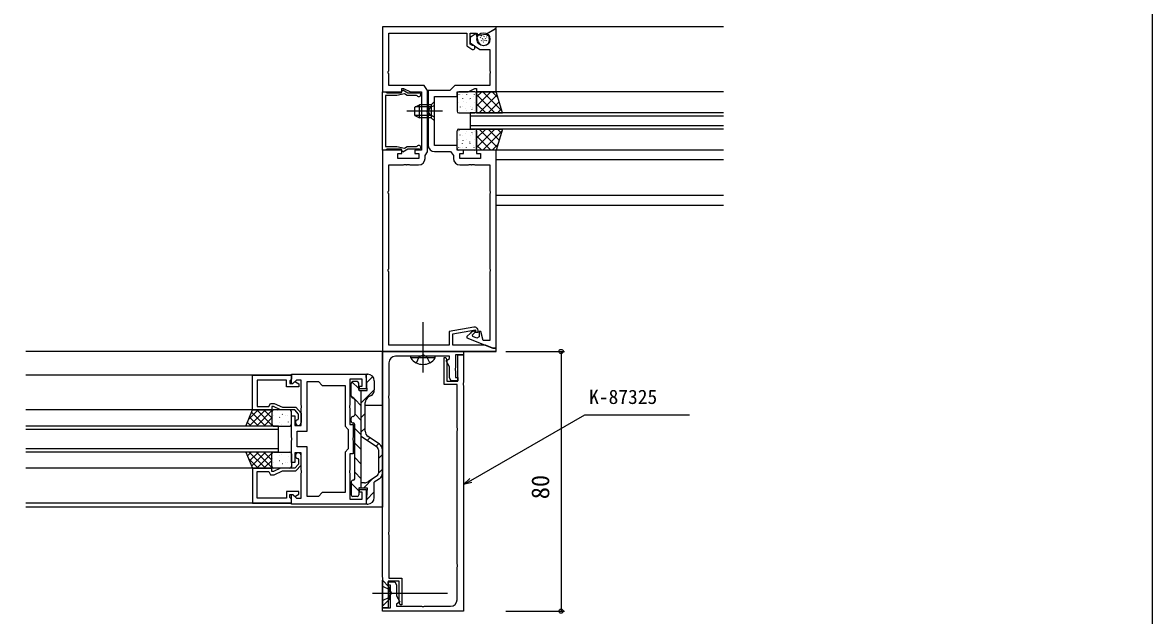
# Model space of a CAD drawing. Units: millimetres, scale not verified. Extents: x -437 to 438, y -681 to 679.
# Drawn here: x 90.6 to 438.3, y -503.5 to -320.9 of the extents above; entities that cross this region are included whole.
import ezdxf
from ezdxf.enums import TextEntityAlignment as Align

# ---------------------------------------------------------------- set-up
doc = ezdxf.new("R2010")
doc.units = ezdxf.units.MM
doc.header["$LTSCALE"] = 4
for name, color, linetype in [('0-2_YKK_11', 7, 'Continuous'), ('0-4_YKK_12', 2, 'Continuous'), ('0-5_YKK_13', 4, 'Continuous'), ('0-7_YKK_D', 6, 'Continuous'), ('0-8_YKK_ZWAK', 7, 'Continuous')]:
    doc.layers.add(name, color=color, linetype=linetype)
doc.styles.add('ＭＳ ゴシック', font='')
doc.styles.get('ＭＳ ゴシック').set_extended_font_data('MS Gothic')

msp = doc.modelspace()

# ---------------------------------------------------------------- linework, layer by layer
at = {"layer": '0-2_YKK_11'}
for points in [[(229.017, -327.914), (228.783, -327.866), (228.3, -327.527), (228.3, -324.13), (230.251, -324.13), (230.8, -324.784), (233.2, -324.49), (236.3, -322.7), (236.3, -322.2), (201.3, -322.2), (201.3, -342.2), (207.3, -342.2), (207.3, -341.2), (207.8, -341.2), (209.945, -342.2), (213.3, -342.2), (213.3, -360.2), (211.3, -360.2), (211.3, -361.2), (212.5, -361.2), (212.5, -362.8), (206.1, -362.8), (206.1, -361.2), (207.3, -361.2), (207.3, -360.2), (201.3, -360.2)], [(236.3, -421.2), (236.3, -360.2), (230.3, -360.2), (230.3, -361.2), (231.5, -361.2), (231.5, -362.8), (225.1, -362.8), (225.1, -361.2), (226.3, -361.2), (226.3, -360.2), (224.3, -360.2), (224.3, -358.7), (217.3, -358.7), (217.3, -343.7), (224.3, -343.7), (224.3, -342.2), (227.655, -342.2), (229.8, -341.2), (230.3, -341.2), (230.3, -342.2), (236.3, -342.2), (236.3, -322.931), (236.1, -322.815), (233.351, -324.403), (233.351, -324.634), (233.991, -325.003), (234.19, -325.747)], [(214.43, -362.73), (214.43, -361.872), (215.23, -360.73), (215.23, -348.658), (215.11, -348.475), (215.11, -347.925), (215.23, -347.742), (215.23, -341.77), (214.18, -340.27), (203.23, -340.27), (203.23, -336.658), (203.11, -336.475), (203.11, -335.925), (203.23, -335.742), (203.23, -324.13), (227.3, -324.13), (227.3, -328.048), (228.777, -329.082)], [(230.81, -326.653), (230.153, -324.202), (228.3, -325.5), (228.3, -327.099), (231.3, -329.2), (234.37, -329.2), (234.37, -335.742), (234.49, -335.925), (234.49, -336.475), (234.37, -336.658), (234.37, -340.27), (223.6, -340.27), (222.1, -341.77), (215.37, -341.77), (215.37, -347.742), (215.49, -347.925), (215.49, -348.475), (215.37, -348.658), (215.37, -358.63)], [(201.3, -360.15), (201.3, -342.25), (202.3, -342.25), (202.473, -342.35), (202.733, -342.5), (207.05, -342.5), (207.575, -341.59), (209.151, -342.5), (212.5, -342.5)], [(212.001, -343.433), (211.752, -343.3), (208.937, -343.3), (208.119, -342.828), (205.767, -343.3), (202.3, -343.3), (202.3, -359.1), (205.767, -359.1), (208.119, -359.572), (208.937, -359.1), (211.752, -359.1), (212.001, -358.966)], [(212.5, -359.9), (209.151, -359.9), (207.575, -360.81), (207.05, -359.9), (202.733, -359.9), (202.473, -360.05), (202.3, -360.15), (201.3, -360.15)], [(201.3, -360.2), (201.3, -422.2), (236.3, -422.2), (236.3, -421.2), (235.3, -421.2), (232.998, -420.27), (223, -420.27), (223, -416.759), (230, -415.525), (230, -416.3), (230.8, -416.3), (230.8, -415.9)], [(217.37, -360.63), (222.3, -360.63), (223.17, -361.872), (223.17, -362.73)], [(229.392, -414.718), (221.9, -416.039), (221.9, -420.27), (203.23, -420.27), (203.23, -397.658), (203.11, -397.475), (203.11, -396.925), (203.23, -396.742), (203.23, -373.658), (203.11, -373.475), (203.11, -372.925), (203.23, -372.742), (203.23, -364.73), (207.842, -364.73), (208.025, -364.61), (208.575, -364.61), (208.758, -364.73), (208.842, -364.73), (209.025, -364.61), (209.575, -364.61), (209.758, -364.73), (212.43, -364.73)], [(225.17, -364.73), (227.842, -364.73), (228.025, -364.61), (228.575, -364.61), (228.758, -364.73), (228.842, -364.73), (229.025, -364.61), (229.575, -364.61), (229.758, -364.73), (234.37, -364.73), (234.37, -372.742), (234.49, -372.925), (234.49, -373.475), (234.37, -373.658), (234.37, -396.742), (234.49, -396.925), (234.49, -397.475), (234.37, -397.658), (234.37, -418.8), (232.35, -418.8), (231.6, -416), (231.1, -416), (231.1, -417.664), (230.395, -418.139), (229.164, -417.642), (229.057, -417.116), (229.876, -416.297), (229.645, -415.801), (228.941, -416.13)], [(228.372, -416.528), (227.3, -417.6), (227.3, -417.968), (235.3, -421.2), (236.3, -421.2)], [(201.3, -491.742), (201.3, -422.2), (226.3, -422.2), (226.3, -423.2), (223.8, -423.2), (223.8, -427.242), (223.68, -427.425), (223.68, -427.975), (223.8, -428.158), (223.8, -430.2), (224.5, -430.2), (224.5, -431.2), (222.5, -431.2), (222, -430.334), (222, -426.963), (220.89, -425.041), (222, -424.4), (222, -423.7), (214.259, -423.7), (214.075, -423.58), (213.525, -423.58), (213.342, -423.7), (205.3, -423.7)], [(224.3, -498.7), (224.3, -488.658), (224.42, -488.475), (224.42, -487.925), (224.3, -487.742), (224.3, -446.658), (224.42, -446.475), (224.42, -445.925), (224.3, -445.742), (224.3, -432.4), (220.3, -432.4), (220.3, -424.1), (220.854, -424.1), (221.162, -424.869), (221.1, -425.014), (221.1, -431.4), (224.5, -431.4), (224.5, -423.2), (226.3, -423.2), (226.3, -431.742), (226.18, -431.925), (226.18, -432.475), (226.3, -432.658)], [(203.3, -425.7), (203.3, -435.742), (203.18, -435.925), (203.18, -436.475), (203.3, -436.658), (203.3, -477.742), (203.18, -477.925), (203.18, -478.475), (203.3, -478.658), (203.3, -492), (207.3, -492), (207.299, -500.3), (206.746, -500.3), (206.438, -499.531), (206.499, -499.386), (206.5, -493), (203.1, -493), (203.099, -501.2), (201.299, -501.2), (201.3, -492.658), (201.42, -492.475), (201.42, -491.925), (201.3, -491.742)], [(161.3, -429.5), (173.3, -429.5), (173.3, -430.7), (173, -431), (172.8, -431.2), (172.8, -432.1), (173.75, -432.1), (174.25, -431.6), (174.561, -431.6), (175.6, -432.2), (175.6, -433.1), (171.8, -433.1), (171.8, -431), (162.8, -431), (162.8, -439.2), (166.3, -439.2), (166.877, -438.2), (168.022, -438.2), (170.595, -439.4), (174.65, -439.4), (176.3, -441.187), (176.3, -444.1)], [(175.25, -443.212), (175.5, -442.917), (175.5, -441.5), (174.3, -440.2), (169.944, -440.2), (167.8, -439.2), (167.3, -439.2), (167.3, -440.2), (161.3, -440.2), (161.3, -429.5)], [(173.3, -429.2), (196.3, -429.2), (196.3, -433.7), (194.3, -433.7), (194.3, -432.9), (195.1, -432.9), (195.1, -430.7), (191.3, -430.7), (191.3, -438.742), (191.18, -438.925), (191.18, -439.475), (191.3, -439.658), (191.3, -444.7), (192.3, -444.7), (192.3, -448.742), (192.18, -448.925), (192.18, -449.475), (192.3, -449.658), (192.3, -453.7), (191.3, -453.7), (191.3, -458.742), (191.18, -458.925), (191.18, -459.475), (191.3, -459.658), (191.3, -467.7), (195.1, -467.7), (195.1, -465.5), (194.3, -465.5), (194.3, -464.7), (196.3, -464.7), (196.3, -469.2), (173.3, -469.2), (173.3, -466.399), (173.67, -466.246), (174.824, -467.4), (176.3, -467.4), (176.3, -459.658), (176.42, -459.475), (176.42, -458.925), (176.3, -458.742)], [(176.3, -458.742), (176.3, -453.4), (174.3, -453.4), (174.3, -456.4), (173.3, -456.4), (173.3, -449.658), (173.42, -449.475), (173.42, -448.925), (173.3, -448.742), (173.3, -442), (174.3, -442), (174.3, -445), (176.3, -445), (176.3, -439.658), (176.42, -439.475), (176.42, -438.925), (176.3, -438.742), (176.3, -431), (174.824, -431), (173.67, -432.154), (173.3, -432), (173.3, -429.2)], [(226.3, -432.658), (226.3, -502.2), (201.299, -502.2), (201.299, -501.2), (203.8, -501.2), (203.8, -497.158), (203.92, -496.975), (203.92, -496.425), (203.8, -496.242), (203.8, -494.2), (203.1, -494.2), (203.1, -493.2), (205.1, -493.2), (205.6, -494.066), (205.6, -497.437), (206.709, -499.359), (205.6, -500), (205.6, -500.7), (213.341, -500.7), (213.525, -500.82), (214.074, -500.82), (214.258, -500.7), (222.3, -500.7)], [(161.3, -468.9), (173.3, -468.9), (173.3, -467.7), (173, -467.4), (172.8, -467.2), (172.8, -466.3), (173.75, -466.3), (174.25, -466.8), (174.561, -466.8), (175.6, -466.2), (175.6, -465.3), (171.8, -465.3), (171.8, -467.4), (162.8, -467.4), (162.8, -459.2), (166.3, -459.2), (166.877, -460.2), (168.022, -460.2), (170.595, -459), (174.65, -459), (176.3, -457.213), (176.3, -454.3)], [(175.25, -455.187), (175.5, -455.483), (175.5, -456.9), (174.3, -458.2), (169.944, -458.2), (167.8, -459.2), (167.3, -459.2), (167.3, -458.2), (161.3, -458.2), (161.3, -468.9)]]:
    msp.add_lwpolyline(points, dxfattribs=at)
msp.add_lwpolyline([(178.1, -446.8), (178.1, -431.5), (181.6, -431.5), (182.8, -432.7), (189.8, -432.7), (189.8, -445.2), (190.8, -446.2), (190.8, -452.2), (189.8, -453.2), (189.8, -465.7), (182.8, -465.7), (181.6, -466.9), (178.1, -466.9), (178.1, -451.6), (175.1, -451.6), (175.1, -446.8)], close=True, dxfattribs=at)
for centre, radius, start, end in [((232.5, -326.2), 1.75, 194.99998, 15), ((229.15, -328.55), 0.65, 234.99999, 101.82642), ((212.5, -343.1), 0.6, 213.74896, 89.99997), ((212.5, -359.3), 0.6, 270.00003, 146.25104), ((217.37, -358.63), 2, 180.00001, 269.99999), ((212.43, -362.73), 2, 270.00001, 359.99999), ((225.17, -362.73), 2, 180.00001, 269.99999), ((229.786, -417.942), 2, 115, 135.00001), ((229.6, -415.9), 1.2, 0.00002, 100), ((205.3, -425.7), 2, 89.99924, 179.99922), ((175.4, -444.1), 0.9, 99.59406, 0), ((175.4, -454.3), 0.9, 360, 260.40594), ((222.3, -498.7), 2, 269.99924, 359.99922)]:
    msp.add_arc(centre, radius, start, end, dxfattribs=at)
at = {"layer": '0-4_YKK_12'}
for p, q in [((306.3, -322.2), (236.3, -322.2)), ((306.3, -342.2), (236.3, -342.2)), ((228.3, -348.7), (228.3, -353.7)), ((306.3, -348.7), (228.3, -348.7)), ((306.3, -349.7), (228.3, -349.7)), ((306.3, -352.7), (228.3, -352.7)), ((306.3, -353.7), (228.3, -353.7)), ((306.3, -360.2), (236.3, -360.2)), ((306.3, -363.2), (236.3, -363.2)), ((306.3, -374.2), (236.3, -374.2)), ((306.3, -377.2), (236.3, -377.2)), ((236.3, -422.2), (91.55, -422.2)), ((201.3, -422.2), (201.3, -470.2)), ((173.3, -429.5), (91.55, -429.5)), ((161.3, -440.2), (91.55, -440.2)), ((196.02, -438.7), (201.3, -438.7)), ((169.3, -445.204), (91.55, -445.204)), ((169.3, -446.204), (91.55, -446.204)), ((169.3, -453.204), (169.3, -445.204)), ((169.3, -452.204), (91.55, -452.204)), ((169.3, -453.204), (91.55, -453.204)), ((161.3, -458.2), (91.55, -458.2)), ((173.3, -468.9), (91.55, -468.9)), ((201.3, -470.2), (91.55, -470.2))]:
    msp.add_line(p, q, dxfattribs=at)
at = {"layer": '0-5_YKK_13'}
for p, q in [((231.515, -325.547), (231.593, -325.363)), ((231.712, -326.555), (231.79, -326.371)), ((231.773, -325.057), (231.851, -324.873)), ((232.111, -325.85), (232.189, -325.666)), ((232.315, -326.311), (232.394, -326.127)), ((232.315, -326.961), (232.393, -326.777)), ((232.598, -325.232), (232.677, -325.048)), ((232.847, -326.412), (232.925, -326.228)), ((233.039, -325.844), (233.117, -325.659)), ((233.321, -325.414), (233.399, -325.23)), ((233.388, -326.492), (233.466, -326.308)), ((224.3, -342.7), (224.3, -348.2)), ((229.8, -342.2), (224.8, -342.2)), ((224.811, -343.056), (224.811, -343.096)), ((225.328, -343.007), (225.331, -343.014)), ((225.822, -343.012), (225.866, -343.079)), ((225.911, -344.196), (225.911, -344.236)), ((227.203, -343.056), (227.203, -343.096)), ((227.325, -342.226), (227.327, -342.233)), ((228.303, -344.196), (228.303, -344.236)), ((229.425, -343.719), (229.469, -343.786)), ((229.595, -343.056), (229.595, -343.096)), ((230.205, -343.941), (230.207, -343.949)), ((230.3, -343.794), (231.894, -342.2)), ((230.3, -346.622), (234.723, -342.2)), ((230.3, -348.2), (230.3, -342.7)), ((230.3, -343.08), (235.92, -348.7)), ((231.051, -348.7), (236.594, -343.156)), ((232.248, -342.2), (238.101, -348.053)), ((235.076, -342.2), (236.844, -343.967)), ((211.3, -346.9), (212.7, -346.2)), ((211.3, -349.5), (211.3, -346.9)), ((216.3, -346.854), (211.391, -346.854)), ((216.3, -346.2), (212.7, -346.2)), ((224.811, -345.488), (224.811, -345.528)), ((225.231, -346.854), (225.275, -346.921)), ((225.911, -346.628), (225.911, -346.668)), ((226.119, -345.239), (226.121, -345.246)), ((226.896, -347.433), (226.899, -347.441)), ((227.203, -345.488), (227.203, -345.528)), ((228.209, -344.722), (228.211, -344.73)), ((228.303, -346.628), (228.303, -346.668)), ((228.834, -347.561), (228.878, -347.628)), ((228.999, -346.954), (229.002, -346.962)), ((229.595, -345.488), (229.595, -345.528)), ((230.3, -345.909), (233.091, -348.7)), ((233.879, -348.7), (237.26, -345.319)), ((236.708, -348.7), (237.925, -347.482)), ((219.8, -348.2), (208.8, -348.2)), ((211.3, -349.5), (212.7, -350.2)), ((216.3, -349.546), (211.391, -349.546)), ((217.3, -351.2), (216.3, -350.2)), ((224.8, -348.7), (229.8, -348.7)), ((224.811, -347.92), (224.811, -347.96)), ((224.9, -348.214), (224.902, -348.222)), ((227.203, -347.92), (227.203, -347.96)), ((229.595, -347.92), (229.595, -347.96)), ((224.3, -359.7), (224.3, -354.2)), ((224.8, -353.7), (229.8, -353.7)), ((224.811, -354.479), (224.811, -354.439)), ((224.9, -354.186), (224.902, -354.178)), ((227.203, -354.479), (227.203, -354.439)), ((229.595, -354.479), (229.595, -354.439)), ((230.3, -356.491), (233.091, -353.7)), ((230.3, -359.319), (235.92, -353.7)), ((230.3, -354.2), (230.3, -359.7)), ((231.051, -353.7), (236.594, -359.243)), ((232.248, -360.2), (238.101, -354.347)), ((233.879, -353.7), (237.26, -357.08)), ((236.708, -353.7), (237.925, -354.917)), ((224.811, -356.911), (224.811, -356.871)), ((225.231, -355.546), (225.275, -355.479)), ((225.911, -355.771), (225.911, -355.731)), ((225.911, -358.203), (225.911, -358.163)), ((226.119, -357.161), (226.121, -357.153)), ((226.896, -354.966), (226.899, -354.959)), ((227.203, -356.911), (227.203, -356.871)), ((228.209, -357.678), (228.211, -357.67)), ((228.303, -355.771), (228.303, -355.731)), ((228.303, -358.203), (228.303, -358.163)), ((228.834, -354.838), (228.878, -354.771)), ((228.999, -355.445), (229.002, -355.438)), ((229.595, -356.911), (229.595, -356.871)), ((230.3, -355.777), (234.723, -360.2)), ((229.8, -360.2), (224.8, -360.2)), ((224.811, -359.343), (224.811, -359.303)), ((225.328, -359.393), (225.331, -359.385)), ((225.822, -359.388), (225.866, -359.321)), ((227.203, -359.343), (227.203, -359.303)), ((227.325, -360.174), (227.327, -360.166)), ((229.425, -358.68), (229.469, -358.614)), ((229.595, -359.343), (229.595, -359.303)), ((230.205, -358.458), (230.207, -358.451)), ((230.3, -358.606), (231.894, -360.2)), ((235.076, -360.2), (236.844, -358.432)), ((201.3, -394.2), (201.3, -410.2)), ((213.8, -428.7), (213.801, -413.2)), ((217.55, -423.7), (210.05, -423.7)), ((217.55, -424.209), (217.55, -423.7)), ((196.451, -431.869), (198.365, -429.955)), ((196.6, -429.2), (196.8, -429.2)), ((198.8, -431.2), (198.8, -434.042)), ((191.7, -436), (191.7, -432)), ((191.925, -431.583), (194, -433.658)), ((193.5, -431.5), (192.2, -431.5)), ((194, -433.9), (194, -432)), ((194.542, -434.2), (194.8, -434.458)), ((194.8, -438.01), (198.8, -434.01)), ((194.8, -464.2), (194.8, -434.2)), ((191.7, -435.848), (192.355, -436.503)), ((192.3, -436.5), (192.2, -436.5)), ((192.797, -436.945), (194.8, -438.948)), ((192.8, -437), (192.8, -441.7)), ((196, -446.744), (196, -437.964)), ((197.792, -435.779), (197.008, -436.227)), ((163.038, -440.2), (160.141, -443.097)), ((165.283, -440.2), (160.283, -445.2)), ((165.361, -445.2), (161.032, -440.871)), ((167.3, -440.428), (162.528, -445.2)), ((167.3, -444.894), (162.606, -440.2)), ((167.3, -442.649), (164.851, -440.2)), ((167.3, -440.404), (167.096, -440.2)), ((167.3, -440.7), (167.3, -444.7)), ((172.8, -440.2), (167.8, -440.2)), ((168.951, -440.454), (168.927, -440.498)), ((170.52, -441.562), (170.431, -441.608)), ((173.3, -444.7), (173.3, -440.7)), ((192.8, -441.438), (194.8, -443.438)), ((194.8, -442.5), (196, -441.3)), ((160.87, -445.2), (159.749, -444.078)), ((163.116, -445.2), (160.39, -442.474)), ((167.3, -442.673), (164.773, -445.2)), ((167.3, -444.918), (167.018, -445.2)), ((167.493, -443.122), (167.469, -443.166)), ((167.882, -442.012), (167.874, -442.018)), ((169.604, -444.064), (169.596, -444.071)), ((169.685, -442.479), (169.661, -442.523)), ((170.117, -444.555), (170.093, -444.599)), ((171.575, -441.887), (171.551, -441.931)), ((172.069, -441.856), (172.062, -441.863)), ((172.309, -443.912), (172.285, -443.956)), ((191.699, -443.7), (191.7, -442.7)), ((192.199, -444.2), (192.3, -444.2)), ((192.3, -442.2), (192.2, -442.2)), ((192.8, -461.4), (192.8, -444.7)), ((167.8, -445.2), (172.8, -445.2)), ((168.227, -445.147), (168.203, -445.191)), ((192.8, -445.928), (194.8, -447.928)), ((194.8, -446.99), (196, -445.79)), ((199.749, -451.797), (194.8, -448.431)), ((200.423, -450.808), (196.876, -448.398)), ((192.8, -450.419), (194.8, -452.419)), ((196.615, -449.665), (197.475, -448.805)), ((199.288, -451.483), (200.149, -450.621)), ((160.87, -453.2), (159.749, -454.322)), ((163.038, -458.2), (160.141, -455.303)), ((165.283, -458.2), (160.283, -453.2)), ((163.116, -453.2), (160.39, -455.925)), ((165.361, -453.2), (161.032, -457.529)), ((167.3, -457.971), (162.528, -453.2)), ((167.3, -453.506), (162.606, -458.2)), ((167.3, -455.726), (164.773, -453.2)), ((167.3, -453.481), (167.018, -453.2)), ((167.3, -457.7), (167.3, -453.7)), ((167.493, -455.278), (167.469, -455.234)), ((167.8, -453.2), (172.8, -453.2)), ((168.227, -453.253), (168.203, -453.209)), ((169.604, -454.335), (169.596, -454.329)), ((170.117, -453.844), (170.093, -453.8)), ((172.309, -454.487), (172.285, -454.443)), ((173.3, -453.7), (173.3, -457.7)), ((192.8, -454.909), (194.8, -456.909)), ((200.099, -452.458), (200.1, -459.741)), ((200.1, -455.161), (201.3, -453.961)), ((201.299, -452.462), (201.3, -459.743)), ((167.3, -455.751), (164.851, -458.2)), ((167.3, -457.996), (167.096, -458.2)), ((172.8, -458.2), (167.8, -458.2)), ((167.882, -456.388), (167.874, -456.381)), ((168.951, -457.946), (168.927, -457.902)), ((169.685, -455.921), (169.661, -455.877)), ((170.52, -456.838), (170.431, -456.791)), ((171.575, -456.512), (171.551, -456.468)), ((172.069, -456.544), (172.062, -456.537)), ((200.1, -459.651), (201.3, -458.451)), ((191.7, -462.4), (191.7, -466.4)), ((192.3, -461.9), (192.2, -461.9)), ((192.8, -459.399), (194.8, -461.399)), ((195.551, -464.2), (198.493, -461.257)), ((199.75, -460.403), (196.881, -462.354)), ((200.423, -461.398), (198.8, -462.5)), ((198.8, -467.2), (198.8, -462.5)), ((191.7, -462.789), (194, -465.089)), ((194, -464.5), (194, -466.4)), ((194.3, -464.2), (196.6, -464.2)), ((195.756, -462.7), (194.8, -462.7)), ((196.6, -464.2), (196.301, -468.881)), ((196.365, -467.876), (198.8, -465.441)), ((193.5, -466.9), (192.2, -466.9)), ((196.6, -469.2), (196.8, -469.2)), ((201.3, -492.7), (201.299, -500.7)), ((198.299, -496.7), (221.299, -496.7)), ((203.3, -494.7), (203.299, -498.7)), ((201.299, -500.7), (203.299, -498.7))]:
    msp.add_line(p, q, dxfattribs=at)
for points in [[(230.3, -342.2), (230.3, -348.7), (238.3, -348.7), (236.3, -342.2)], [(230.3, -360.2), (230.3, -353.7), (238.3, -353.7), (236.3, -360.2)], [(159.3, -445.2), (161.3, -440.2), (167.3, -440.2), (167.3, -445.2)], [(159.3, -453.2), (161.3, -458.2), (167.3, -458.2), (167.3, -453.2)]]:
    msp.add_lwpolyline(points, close=True, dxfattribs=at)
for points in [[(216.3, -350.2), (212.7, -350.2), (212.7, -346.2)], [(217.3, -346.4), (215.957, -347.055), (215.348, -348.2)], [(217.3, -351.2), (217.3, -345.2), (216.3, -346.2), (216.3, -350.2)], [(217.3, -350), (215.957, -349.345), (215.348, -348.2)], [(217.55, -424.209), (210.05, -424.209), (210.05, -423.7)], [(211.75, -425.709), (212.655, -423.854), (213.8, -423.245)], [(215.85, -425.709), (214.945, -423.854), (213.8, -423.245)], [(194.3, -434.2), (196.6, -434.2), (196.301, -429.519)], [(201.3, -492.7), (203.3, -494.7), (203.299, -498.7)], [(201.299, -498.9), (203.452, -497.85), (204.064, -496.7)], [(201.3, -494.5), (203.452, -495.55), (204.064, -496.7)]]:
    msp.add_lwpolyline(points, dxfattribs=at)
msp.add_circle((232.399, -326), 2, dxfattribs=at)
for centre, radius, start, end in [((224.8, -342.7), 0.5, 90, 180), ((229.8, -342.7), 0.5, 0, 90), ((224.8, -348.2), 0.5, 180, 270), ((229.8, -348.2), 0.5, 270, 0), ((224.8, -354.2), 0.5, 90, 180), ((229.8, -354.2), 0.5, 360, 90), ((224.8, -359.7), 0.5, 180, 270), ((229.8, -359.7), 0.5, 270, 0), ((213.8, -421.673), 4.527, 214.06548, 325.93207), ((196.6, -429.5), 0.3, 90, 183.65976), ((196.8, -431.2), 2, 360, 90), ((192.2, -432), 0.5, 89.99641, 179.99641), ((193.5, -432), 0.5, 359.99641, 89.99641), ((194.3, -433.9), 0.3, 179.99641, 270), ((196.8, -434.042), 2, 299.74538, 360), ((192.2, -436), 0.5, 179.99641, 270), ((192.3, -437), 0.5, 360, 89.99997), ((198, -437.964), 2, 119.74538, 180), ((167.8, -440.7), 0.5, 90, 180), ((172.8, -440.7), 0.5, 0, 90), ((167.8, -444.7), 0.5, 180, 270), ((172.8, -444.7), 0.5, 270, 0), ((192.199, -443.7), 0.5, 179.99641, 269.99641), ((192.2, -442.7), 0.5, 89.99641, 179.99641), ((192.3, -441.7), 0.5, 269.99641, 360), ((192.3, -444.7), 0.5, 0, 89.97137), ((198, -446.744), 2, 180, 235.81101), ((199.299, -452.458), 0.8, 0.00289, 55.78387), ((199.299, -452.462), 2, 0.00289, 55.81101), ((167.8, -453.7), 0.5, 90, 180), ((172.8, -453.7), 0.5, 0, 90), ((167.8, -457.7), 0.5, 180, 270), ((172.8, -457.7), 0.5, 270, 0), ((192.2, -462.4), 0.5, 90, 180.00359), ((192.3, -461.4), 0.5, 270, 0), ((195.756, -460.7), 2, 270, 304.21613), ((199.3, -459.741), 0.8, 304.21613, 0.00289), ((199.3, -459.743), 2, 304.16806, 0.00289), ((194.3, -464.5), 0.3, 90, 180.00359), ((192.2, -466.4), 0.5, 180.00359, 270.00359), ((193.5, -466.4), 0.5, 270.00359, 0.00359), ((196.6, -468.9), 0.3, 176.34024, 270), ((196.8, -467.2), 2, 270, 0)]:
    msp.add_arc(centre, radius, start, end, dxfattribs=at)
at = {"layer": '0-7_YKK_D'}
for p, q in [((239.3, -422.2), (257.3, -422.2)), ((256.3, -422.2), (256.3, -502.2)), ((239.3, -502.2), (257.3, -502.2))]:
    msp.add_line(p, q, dxfattribs=at)
for points in [[(226.3, -463.216), (228.508, -461.941), (263.569, -441.699), (295.829, -441.699)], [(228.85, -462.533), (226.3, -463.216), (228.167, -461.35)]]:
    msp.add_lwpolyline(points, dxfattribs=at)
for centre in [(256.3, -422.2), (256.3, -502.2)]:
    msp.add_circle(centre, 0.637, dxfattribs=at)
at = {"layer": '0-8_YKK_ZWAK'}
msp.add_lwpolyline([(-436.7, -681.2), (438.3, -681.2), (438.3, 643.8)], dxfattribs=at)

# ---------------------------------------------------------------- texts
at = {"layer": '0-7_YKK_D', "style": 'ＭＳ ゴシック'}
msp.add_text('K-87325', height=4.399, dxfattribs=at).set_placement((264.93, -439.699), align=Align.BOTTOM_LEFT)
msp.add_text('80', height=5.499, rotation=90, dxfattribs=at).set_placement((254.3, -467.718), align=Align.BOTTOM_LEFT)

doc.saveas('drawing.dxf')
